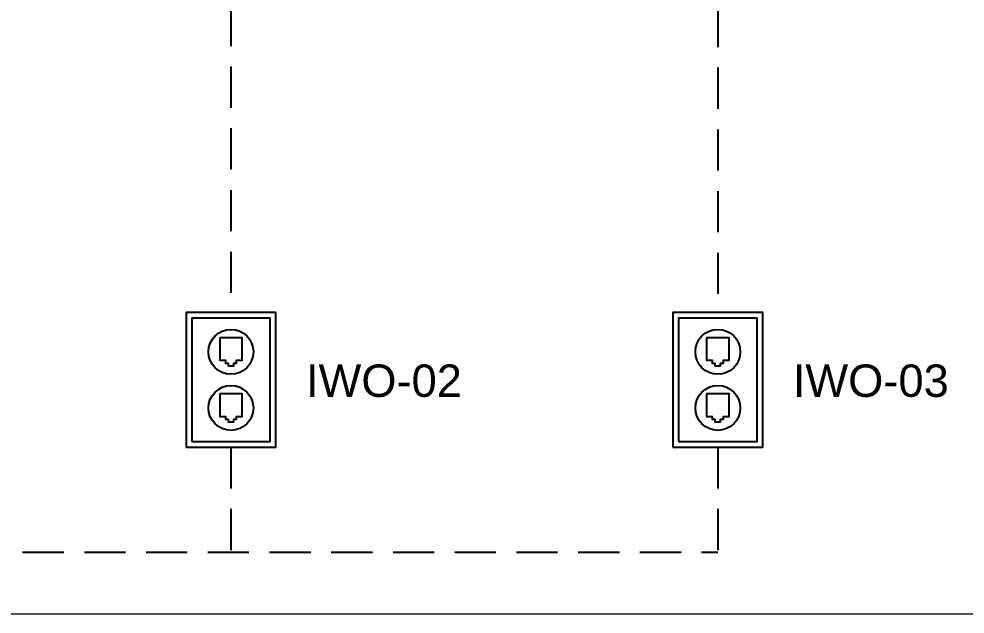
# Paper-space layout 'Sample Network Drawing - A1 Sheet' of a CAD drawing. Extents: x 49 to 806, y 22 to 564.
# Drawn here: x 395.4 to 468.4, y 398.3 to 444.2 of the extents above; entities that cross this region are included whole.
import ezdxf

# ---------------------------------------------------------------- set-up
doc = ezdxf.new("R2010")
doc.units = 0
doc.linetypes.add('HIDDEN2', pattern=[4.7625, 3.175, -1.5875])
for name, color, linetype, lineweight in [('G-ANNO-SYMB-EXST', 252, 'Continuous', 13), ('N-ANNO-TEXT-EXST', 252, 'Continuous', 18), ('N-EQPM-EXST', 252, 'Continuous', 25), ('N-SGNL-ELEC_EXST', 252, 'HIDDEN2', 25)]:
    doc.layers.add(name, color=color, linetype=linetype, lineweight=lineweight)
doc.styles.add('_CGS_2-5_NOTES', font='arial.ttf', dxfattribs={"height": 2.5})

psp = doc.layouts.new('Sample Network Drawing - A1 Sheet')

# ---------------------------------------------------------------- linework, layer by layer
at = {"layer": 'G-ANNO-SYMB-EXST', "ltscale": 10}
psp.add_lwpolyline([(343.48, 506.721), (536.437, 506.721), (536.437, 398.291), (343.48, 398.291)], close=True, dxfattribs=at)
at = {"layer": 'N-EQPM-EXST', "linetype": 'Continuous'}
for points in [[(408.316, 411.165), (415.244, 411.165), (415.244, 421.557), (408.316, 421.557)], [(445.876, 411.165), (452.804, 411.165), (452.804, 421.557), (445.876, 421.557)], [(408.749, 411.598), (414.811, 411.598), (414.811, 421.124), (408.749, 421.124)], [(446.309, 411.598), (452.371, 411.598), (452.371, 421.124), (446.309, 421.124)], [(410.914, 419.609), (410.914, 417.876), (411.347, 417.876), (411.347, 417.66), (411.563, 417.66), (411.563, 417.443), (411.996, 417.443), (411.996, 417.66), (412.213, 417.66), (412.213, 417.876), (412.646, 417.876), (412.646, 419.609)], [(448.474, 419.609), (448.474, 417.876), (448.907, 417.876), (448.907, 417.66), (449.123, 417.66), (449.123, 417.443), (449.556, 417.443), (449.556, 417.66), (449.773, 417.66), (449.773, 417.876), (450.206, 417.876), (450.206, 419.609)], [(410.914, 415.278), (410.914, 413.546), (411.347, 413.546), (411.347, 413.33), (411.563, 413.33), (411.563, 413.113), (411.996, 413.113), (411.996, 413.33), (412.213, 413.33), (412.213, 413.546), (412.646, 413.546), (412.646, 415.278)], [(448.474, 415.278), (448.474, 413.546), (448.907, 413.546), (448.907, 413.33), (449.123, 413.33), (449.123, 413.113), (449.556, 413.113), (449.556, 413.33), (449.773, 413.33), (449.773, 413.546), (450.206, 413.546), (450.206, 415.278)]]:
    psp.add_lwpolyline(points, close=True, dxfattribs=at)
for points in [[(410.048, 418.526, -1), (413.512, 418.526, -1)], [(447.608, 418.526, -1), (451.072, 418.526, -1)], [(410.048, 414.196, -1), (413.512, 414.196, -1)], [(447.608, 414.196, -1), (451.072, 414.196, -1)]]:
    psp.add_lwpolyline(points, format="xyb", close=True, dxfattribs=at)
at = {"layer": 'N-SGNL-ELEC_EXST'}
for p, q in [((449.34, 454.742), (449.34, 421.557)), ((411.78, 445.297), (411.78, 421.557)), ((411.78, 411.165), (411.78, 403.07)), ((449.34, 411.165), (449.34, 403.07)), ((333.794, 403.07), (449.34, 403.07))]:
    psp.add_line(p, q, dxfattribs=at)

# ---------------------------------------------------------------- texts
at = {"layer": 'N-ANNO-TEXT-EXST', "char_height": 2.5, "width": 25.6802, "attachment_point": 1, "style": '_CGS_2-5_NOTES'}
for s, insert in [('IWO-02', (417.57, 417.55)), ('IWO-03', (455.13, 417.55))]:
    psp.add_mtext(s, dxfattribs=dict(at, insert=insert))

doc.saveas('drawing.dxf')
